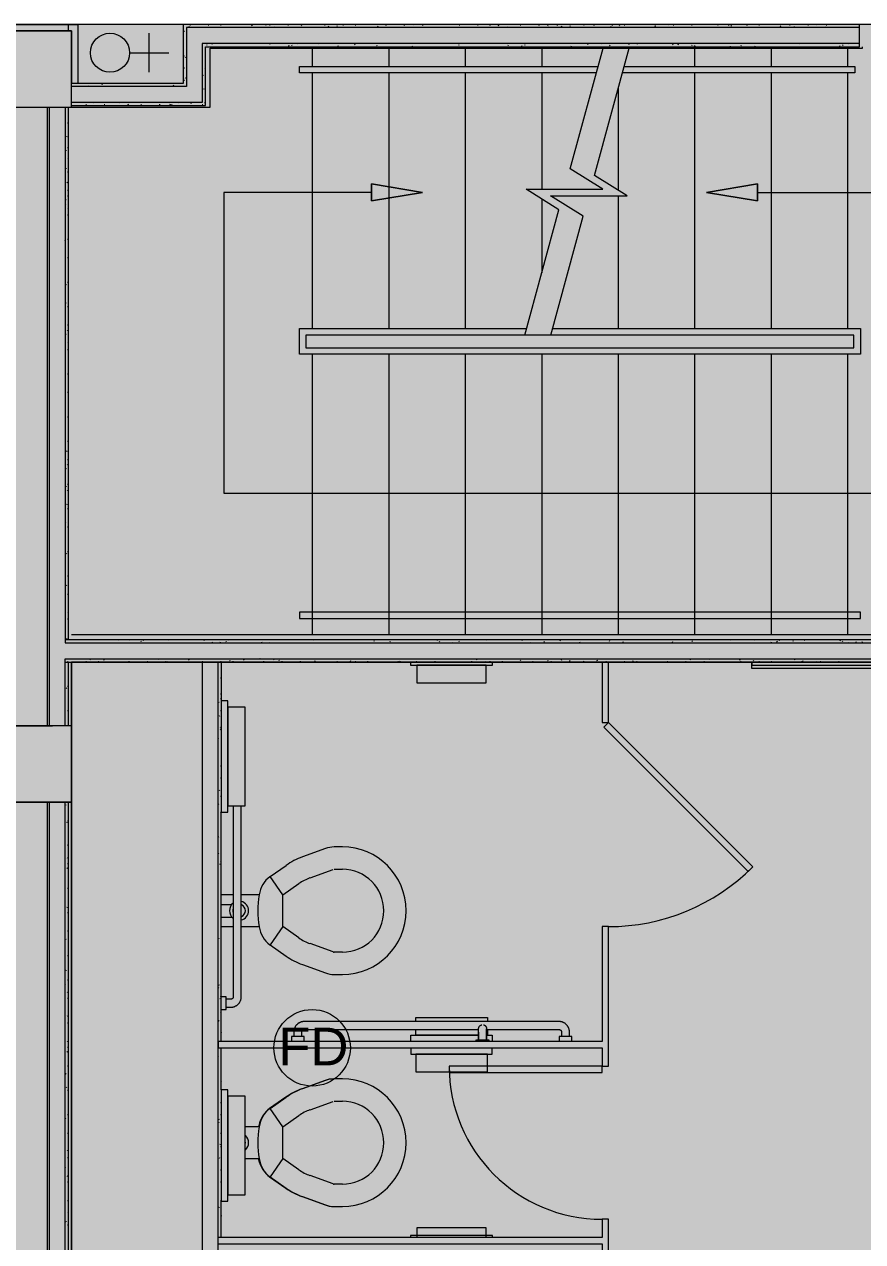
# Model space of a CAD drawing. Header units: inches. Extents: x 4757 to 6810, y 9919 to 10986.
# Drawn here: x 5824.4 to 5955.9, y 10178.4 to 10369.3 of the extents above; entities that cross this region are included whole.
import ezdxf

# ---------------------------------------------------------------- set-up
doc = ezdxf.new("R2010")
doc.units = ezdxf.units.IN
doc.header["$MEASUREMENT"] = 0
for name, color, linetype, lineweight in [('A-ANNO-NOTE', 7, 'Continuous', 9), ('A-DETL-GENF', 92, 'Continuous', 9), ('A-DETL-THIN', 151, 'Continuous', 9), ('A-DOOR', 31, 'Continuous', 13), ('A-EQPM', 7, 'Continuous', 9), ('A-WALL-PATT', 111, 'Continuous', 13), ('I-WALL', 2, 'Continuous', 9), ('P-SANR-FIXT', 6, 'Continuous', 9), ('Propidex Polylines', 7, 'Continuous', 9), ('Rosslyn Plaza North_1777 North Kent St _W632_-09_dwg', 8, 'Continuous', 9), ('S-COLS', 7, 'Continuous', 9)]:
    doc.layers.add(name, color=color, linetype=linetype, lineweight=lineweight)
doc.styles.add('Arial_1', font='arial.ttf', dxfattribs={"height": 5.901197})

# ---------------------------------------------------------------- blocks, each defined once
blk = doc.blocks.new('Rosslyn Plaza North_1777 North Kent St _W632_-09_dwg-V13-Level XX  CONSTRUCTION')
at = {"layer": 'A-ANNO-NOTE', "insert": (5864.25, 10211.95), "char_height": 5.901, "width": 13.077, "attachment_point": 1, "line_spacing_factor": 0.941778, "style": 'Arial_1'}
blk.add_mtext('FD', dxfattribs=at)
blk = doc.blocks.new('Rosslyn Plaza North_1777 North Kent St _W632_-09_dwg-6954577-Level XX  CONSTRUCTION')
at = {"lineweight": 9}
for p, q in [((5843.97, 10361.77), (5843.97, 10367.91)), ((5840.89, 10364.84), (5847.04, 10364.84)), ((5869.56, 10365.57), (5869.56, 10362.7)), ((5881.56, 10365.57), (5881.56, 10362.7)), ((5893.56, 10365.57), (5893.56, 10362.7)), ((5905.56, 10365.57), (5905.56, 10362.7)), ((5929.56, 10365.57), (5929.56, 10362.7)), ((5941.56, 10365.57), (5941.56, 10362.7)), ((5953.56, 10365.57), (5953.56, 10362.7)), ((5869.56, 10361.7), (5869.56, 10321.57)), ((5881.56, 10361.7), (5881.56, 10321.57)), ((5893.56, 10361.7), (5893.56, 10321.57)), ((5905.56, 10361.7), (5905.56, 10343.42)), ((5929.56, 10361.7), (5929.56, 10321.57)), ((5941.56, 10361.7), (5941.56, 10321.57)), ((5917.56, 10359.31), (5917.56, 10343.28)), ((5939.4, 10342.94), (5962.58, 10342.94)), ((5905.56, 10341.91), (5905.56, 10330.3)), ((5917.56, 10342.41), (5917.56, 10321.57)), ((5907.27, 10321.57), (5953.56, 10321.57)), ((5881.56, 10317.57), (5881.56, 10273.57)), ((5893.56, 10317.57), (5893.56, 10273.57)), ((5905.56, 10317.57), (5905.56, 10273.57)), ((5917.56, 10317.57), (5917.56, 10273.57)), ((5929.56, 10317.57), (5929.56, 10273.57)), ((5941.56, 10317.57), (5941.56, 10273.57)), ((5953.56, 10317.57), (5953.56, 10273.57)), ((5992.53, 10273.54), (5831.79, 10273.54)), ((5831.79, 10050.53), (5831.79, 10258.54))]:
    blk.add_line(p, q, dxfattribs=at)
at = {"lineweight": 9, "flags": 128}
for points in [[(5832.79, 10369.29), (5784.67, 10369.29), (5784.67, 10365.29), (5776.17, 10365.29), (5776.17, 10369.29), (5726.04, 10369.29), (5726.04, 10326.29), (5733.79, 10326.29), (5733.79, 10356.29), (5801.79, 10356.29), (5801.79, 10368.29), (5831.79, 10368.29), (5831.79, 10360.04), (5831.79, 10368.29), (5801.79, 10368.29), (5801.79, 10356.29), (5828.79, 10356.29)], [(5761.04, 10365.29), (5772.17, 10365.29), (5772.17, 10361.29), (5788.67, 10361.29), (5788.67, 10365.29), (5801.79, 10365.29), (5801.79, 10369.29), (5832.79, 10369.29), (5832.79, 10360.04)], [(5831.79, 10356.29), (5853.54, 10356.29), (5853.54, 10365.54), (5955.92, 10365.54), (5955.92, 10365.79)], [(5902.91, 10320.57), (5908.27, 10340.22), (5903.14, 10343.42), (5915.14, 10343.42), (5910.01, 10346.62), (5915.18, 10365.57)], [(5907, 10320.57), (5912.08, 10339.21), (5906.95, 10342.41), (5918.95, 10342.41), (5913.83, 10345.61), (5919.27, 10365.57)], [(5914.13, 10361.7), (5867.56, 10361.7), (5867.56, 10362.7), (5914.4, 10362.7)], [(5918.49, 10362.7), (5954.72, 10362.7), (5954.72, 10361.7), (5918.22, 10361.7)], [(5953.56, 10361.7), (5953.56, 10321.57), (5955.56, 10321.57), (5955.56, 10317.57), (5869.56, 10317.57), (5869.56, 10273.57)], [(5828.04, 10046.28), (5828.04, 10147.29), (5733.79, 10147.29), (5733.79, 10151.29), (5828.04, 10151.29), (5828.04, 10247.29), (5831.79, 10247.29), (5801.79, 10247.29), (5801.79, 10259.29), (5828.79, 10259.29), (5828.04, 10259.29), (5828.04, 10356.29), (5831.79, 10356.29), (5831.79, 10356.54)], [(5878.86, 10342.94), (5855.68, 10342.94), (5855.68, 10295.77), (5962.58, 10295.77)], [(5869.56, 10317.57), (5867.56, 10317.57), (5867.56, 10321.57), (5869.56, 10321.57), (5903.18, 10321.57)]]:
    blk.add_lwpolyline(points, dxfattribs=at)
for points in [[(5878.86, 10341.6), (5886.86, 10342.94), (5878.86, 10344.27), (5878.86, 10341.6), (5878.86, 10344.27), (5886.86, 10342.94)], [(5939.4, 10341.6), (5939.4, 10344.27), (5931.4, 10342.94), (5939.4, 10341.6), (5931.4, 10342.94), (5939.4, 10344.27)], [(5869.56, 10318.57), (5953.56, 10318.57), (5954.56, 10318.57), (5954.56, 10320.57), (5869.56, 10320.57), (5868.56, 10320.57), (5868.56, 10318.57)], [(5955.56, 10277.12), (5867.56, 10277.12), (5867.56, 10276.12), (5955.56, 10276.12)]]:
    blk.add_lwpolyline(points, close=True, dxfattribs=at)
at = {"lineweight": 9}
blk.add_circle((5837.82, 10364.84), 3.07, dxfattribs=at)
at = {"layer": 'A-ANNO-NOTE'}
blk.add_circle((5869.54, 10208.79), 6, dxfattribs=at)
at = {"layer": 'A-DOOR', "color": 7, "lineweight": 9, "flags": 128}
for points in [[(5938.67, 10237.16), (5937.96, 10236.45), (5915.33, 10259.08), (5916.04, 10259.79)], [(5891.04, 10205.91), (5891.04, 10204.91), (5915.04, 10204.91), (5915.04, 10205.91)]]:
    blk.add_lwpolyline(points, close=True, dxfattribs=at)
at = {"layer": 'A-DOOR', "color": 7, "lineweight": 9}
for centre, radius, start, end in [((5916.04, 10259.79), 32, 269.9989, 314.9989), ((5915.04, 10205.91), 24, 180, 270)]:
    blk.add_arc(centre, radius, start, end, dxfattribs=at)
at = {"layer": 'A-EQPM', "flags": 128}
for points in [[(5884.98, 10269.29), (5884.98, 10268.79), (5897.85, 10268.79), (5897.85, 10269.29)], [(5857.16, 10246.72), (5857.16, 10216.79), (5857.16, 10216.77), (5857.16, 10216.76), (5857.16, 10216.74), (5857.16, 10216.73), (5857.16, 10216.71), (5857.15, 10216.7), (5857.15, 10216.68), (5857.14, 10216.67), (5857.14, 10216.66), (5857.13, 10216.64), (5857.13, 10216.63), (5857.12, 10216.61), (5857.11, 10216.6), (5857.11, 10216.59), (5857.1, 10216.58), (5857.09, 10216.56), (5857.08, 10216.55), (5857.07, 10216.54), (5857.06, 10216.53), (5857.05, 10216.52), (5857.04, 10216.51), (5857.03, 10216.5), (5857.02, 10216.49), (5857, 10216.48), (5856.99, 10216.47), (5856.98, 10216.46), (5856.97, 10216.46), (5856.95, 10216.45), (5856.94, 10216.44), (5856.92, 10216.44), (5856.91, 10216.43), (5856.9, 10216.43), (5856.88, 10216.42), (5856.87, 10216.42), (5856.85, 10216.42), (5856.84, 10216.42), (5856.82, 10216.41), (5856.81, 10216.41), (5856.79, 10216.41), (5856.79, 10216.41), (5856.04, 10216.41)], [(5856.04, 10215.16), (5856.79, 10215.16), (5856.85, 10215.16), (5856.92, 10215.17), (5856.98, 10215.17), (5857.05, 10215.18), (5857.11, 10215.19), (5857.17, 10215.21), (5857.24, 10215.23), (5857.3, 10215.24), (5857.36, 10215.27), (5857.42, 10215.29), (5857.48, 10215.32), (5857.54, 10215.35), (5857.6, 10215.38), (5857.65, 10215.41), (5857.71, 10215.45), (5857.76, 10215.48), (5857.81, 10215.52), (5857.86, 10215.57), (5857.91, 10215.61), (5857.95, 10215.65), (5858, 10215.7), (5858.04, 10215.75), (5858.08, 10215.8), (5858.12, 10215.85), (5858.16, 10215.91), (5858.19, 10215.96), (5858.22, 10216.02), (5858.25, 10216.08), (5858.28, 10216.14), (5858.3, 10216.2), (5858.33, 10216.26), (5858.35, 10216.32), (5858.36, 10216.38), (5858.38, 10216.45), (5858.39, 10216.51), (5858.4, 10216.58), (5858.41, 10216.64), (5858.41, 10216.7), (5858.41, 10216.77), (5858.41, 10216.79), (5858.41, 10246.72)], [(5855.29, 10214.79), (5856.04, 10214.79), (5856.04, 10216.79), (5855.29, 10216.79)], [(5885.79, 10212.91), (5885.79, 10213.54), (5897.04, 10213.54), (5897.04, 10212.91)], [(5909.91, 10210.54), (5909.91, 10211.29), (5909.91, 10211.35), (5909.91, 10211.42), (5909.9, 10211.48), (5909.89, 10211.55), (5909.88, 10211.61), (5909.87, 10211.67), (5909.85, 10211.74), (5909.83, 10211.8), (5909.81, 10211.86), (5909.79, 10211.92), (5909.76, 10211.98), (5909.73, 10212.04), (5909.7, 10212.09), (5909.67, 10212.15), (5909.63, 10212.2), (5909.59, 10212.26), (5909.55, 10212.31), (5909.51, 10212.36), (5909.47, 10212.41), (5909.42, 10212.45), (5909.37, 10212.5), (5909.32, 10212.54), (5909.27, 10212.58), (5909.22, 10212.62), (5909.17, 10212.65), (5909.11, 10212.69), (5909.05, 10212.72), (5909, 10212.75), (5908.94, 10212.78), (5908.88, 10212.8), (5908.82, 10212.82), (5908.75, 10212.84), (5908.69, 10212.86), (5908.63, 10212.88), (5908.56, 10212.89), (5908.5, 10212.9), (5908.44, 10212.91), (5908.37, 10212.91), (5908.31, 10212.91), (5908.29, 10212.91), (5868.29, 10212.91), (5868.22, 10212.91), (5868.16, 10212.91), (5868.09, 10212.9), (5868.03, 10212.89), (5867.97, 10212.88), (5867.9, 10212.87), (5867.84, 10212.85), (5867.78, 10212.83), (5867.72, 10212.81), (5867.66, 10212.78), (5867.6, 10212.76), (5867.54, 10212.73), (5867.48, 10212.7), (5867.43, 10212.66), (5867.37, 10212.63), (5867.32, 10212.59), (5867.27, 10212.55), (5867.22, 10212.51), (5867.17, 10212.46), (5867.12, 10212.42), (5867.08, 10212.37), (5867.04, 10212.32), (5867, 10212.27), (5866.96, 10212.22), (5866.92, 10212.17), (5866.89, 10212.11), (5866.86, 10212.05), (5866.83, 10212), (5866.8, 10211.94), (5866.77, 10211.88), (5866.75, 10211.81), (5866.73, 10211.75), (5866.71, 10211.69), (5866.7, 10211.63), (5866.69, 10211.56), (5866.68, 10211.5), (5866.67, 10211.43), (5866.67, 10211.37), (5866.66, 10211.3), (5866.66, 10211.29), (5866.66, 10210.54)], [(5867.91, 10210.54), (5867.91, 10211.29), (5867.91, 10211.3), (5867.92, 10211.32), (5867.92, 10211.33), (5867.92, 10211.35), (5867.92, 10211.36), (5867.92, 10211.38), (5867.93, 10211.39), (5867.93, 10211.41), (5867.94, 10211.42), (5867.94, 10211.43), (5867.95, 10211.45), (5867.96, 10211.46), (5867.96, 10211.47), (5867.97, 10211.49), (5867.98, 10211.5), (5867.99, 10211.51), (5868, 10211.52), (5868.01, 10211.53), (5868.02, 10211.54), (5868.03, 10211.56), (5868.04, 10211.57), (5868.05, 10211.58), (5868.06, 10211.58), (5868.07, 10211.59), (5868.09, 10211.6), (5868.1, 10211.61), (5868.11, 10211.62), (5868.13, 10211.62), (5868.14, 10211.63), (5868.15, 10211.64), (5868.17, 10211.64), (5868.18, 10211.65), (5868.2, 10211.65), (5868.21, 10211.65), (5868.23, 10211.66), (5868.24, 10211.66), (5868.25, 10211.66), (5868.27, 10211.66), (5868.28, 10211.66), (5868.29, 10211.66), (5895.7, 10211.66)], [(5885.04, 10209.79), (5885.04, 10210.79), (5895.68, 10210.79), (5885.79, 10210.79), (5885.79, 10211.66)], [(5895.66, 10211.25), (5895.66, 10211.21), (5895.66, 10211.18), (5895.66, 10211.14), (5895.66, 10211.1), (5895.66, 10211.06), (5895.66, 10211.02), (5895.66, 10210.99), (5895.66, 10210.95), (5895.66, 10210.91), (5895.66, 10210.87), (5895.66, 10210.83), (5895.66, 10210.79), (5895.66, 10210.04), (5895.66, 10210.79), (5895.66, 10210.8), (5895.66, 10210.84), (5895.66, 10210.88), (5895.66, 10210.92), (5895.66, 10210.96), (5895.66, 10211), (5895.66, 10211.04), (5895.66, 10211.07), (5895.66, 10211.11), (5895.66, 10211.15), (5895.66, 10211.19), (5895.66, 10211.22), (5895.66, 10211.26), (5895.66, 10211.29), (5895.66, 10211.33), (5895.66, 10211.36), (5895.66, 10211.39), (5895.66, 10211.42), (5895.66, 10211.45), (5895.66, 10211.48), (5895.66, 10211.51), (5895.66, 10211.54), (5895.66, 10211.56), (5895.66, 10211.59), (5895.66, 10211.61), (5895.66, 10211.63), (5895.66, 10211.65), (5895.66, 10211.67), (5895.66, 10211.69), (5895.66, 10211.71), (5895.66, 10211.72), (5895.66, 10211.74), (5895.66, 10211.75), (5895.66, 10211.76), (5895.66, 10211.77), (5895.66, 10211.77), (5895.66, 10211.78), (5895.66, 10211.78), (5895.66, 10211.79), (5895.66, 10211.79), (5895.66, 10211.81), (5895.67, 10211.84), (5895.67, 10211.86), (5895.67, 10211.89), (5895.68, 10211.91), (5895.68, 10211.94), (5895.69, 10211.96), (5895.7, 10211.98), (5895.7, 10212.01), (5895.71, 10212.03), (5895.72, 10212.05), (5895.73, 10212.08), (5895.75, 10212.1), (5895.76, 10212.12), (5895.77, 10212.14), (5895.79, 10212.16), (5895.8, 10212.18), (5895.82, 10212.2), (5895.84, 10212.22), (5895.85, 10212.24), (5895.87, 10212.25), (5895.89, 10212.27), (5895.91, 10212.28), (5895.93, 10212.3), (5895.95, 10212.31), (5895.97, 10212.33), (5895.99, 10212.34), (5896.02, 10212.35), (5896.04, 10212.36), (5896.06, 10212.37), (5896.09, 10212.38), (5896.11, 10212.39), (5896.13, 10212.39), (5896.16, 10212.4), (5896.18, 10212.4)], [(5895.66, 10211.53), (5895.66, 10211.56), (5895.66, 10211.58), (5895.66, 10211.61), (5895.66, 10211.63), (5895.66, 10211.65), (5895.66, 10211.67), (5895.66, 10211.69), (5895.66, 10211.7), (5895.66, 10211.72), (5895.66, 10211.73), (5895.66, 10211.75), (5895.66, 10211.76), (5895.66, 10211.76), (5895.66, 10211.77), (5895.66, 10211.78), (5895.66, 10211.78), (5895.66, 10211.79), (5895.66, 10211.79)], [(5896.41, 10212.4), (5896.44, 10212.39), (5896.46, 10212.39), (5896.49, 10212.38), (5896.51, 10212.37), (5896.53, 10212.36), (5896.56, 10212.35), (5896.58, 10212.34), (5896.6, 10212.33), (5896.62, 10212.32), (5896.64, 10212.3), (5896.66, 10212.29), (5896.68, 10212.27), (5896.7, 10212.26), (5896.72, 10212.24), (5896.74, 10212.22), (5896.75, 10212.2), (5896.77, 10212.19), (5896.79, 10212.17), (5896.8, 10212.15), (5896.81, 10212.12), (5896.83, 10212.1), (5896.84, 10212.08), (5896.85, 10212.06), (5896.86, 10212.04), (5896.87, 10212.01), (5896.88, 10211.99), (5896.89, 10211.97), (5896.89, 10211.94), (5896.9, 10211.92), (5896.9, 10211.89), (5896.91, 10211.87), (5896.91, 10211.84), (5896.91, 10211.82), (5896.91, 10211.79), (5896.91, 10211.79), (5896.91, 10211.79), (5896.91, 10211.78), (5896.91, 10211.78), (5896.91, 10211.77), (5896.91, 10211.77), (5896.91, 10211.76), (5896.91, 10211.75), (5896.91, 10211.74), (5896.91, 10211.72), (5896.91, 10211.71), (5896.91, 10211.69), (5896.91, 10211.67), (5896.91, 10211.65), (5896.91, 10211.63), (5896.91, 10211.61), (5896.91, 10211.59), (5896.91, 10211.56), (5896.91, 10211.54)], [(5896.88, 10211.66), (5908.29, 10211.66), (5908.3, 10211.66), (5908.32, 10211.66), (5908.33, 10211.66), (5908.35, 10211.66), (5908.36, 10211.65), (5908.38, 10211.65), (5908.39, 10211.65), (5908.41, 10211.64), (5908.42, 10211.64), (5908.43, 10211.63), (5908.45, 10211.63), (5908.46, 10211.62), (5908.48, 10211.61), (5908.49, 10211.6), (5908.5, 10211.6), (5908.51, 10211.59), (5908.52, 10211.58), (5908.54, 10211.57), (5908.55, 10211.56), (5908.56, 10211.55), (5908.57, 10211.54), (5908.58, 10211.53), (5908.59, 10211.51), (5908.6, 10211.5), (5908.6, 10211.49), (5908.61, 10211.48), (5908.62, 10211.46), (5908.63, 10211.45), (5908.63, 10211.44), (5908.64, 10211.42), (5908.64, 10211.41), (5908.65, 10211.39), (5908.65, 10211.38), (5908.66, 10211.37), (5908.66, 10211.35), (5908.66, 10211.34), (5908.66, 10211.32), (5908.66, 10211.31), (5908.66, 10211.29), (5908.66, 10211.29), (5908.66, 10210.54)], [(5897.04, 10211.67), (5897.04, 10210.79), (5896.9, 10210.79), (5897.79, 10210.79), (5897.79, 10209.79)], [(5896.91, 10211.26), (5896.91, 10211.22), (5896.91, 10211.19), (5896.91, 10211.15), (5896.91, 10211.11), (5896.91, 10211.07), (5896.91, 10211.04), (5896.91, 10211), (5896.91, 10210.96), (5896.91, 10210.92), (5896.91, 10210.88), (5896.91, 10210.84), (5896.91, 10210.8), (5896.91, 10210.79), (5896.91, 10210.04), (5896.91, 10210.79), (5896.91, 10210.83), (5896.91, 10210.87), (5896.91, 10210.91), (5896.91, 10210.95), (5896.91, 10210.99), (5896.91, 10211.02), (5896.91, 10211.06), (5896.91, 10211.1), (5896.91, 10211.14), (5896.91, 10211.18), (5896.91, 10211.21), (5896.91, 10211.25), (5896.91, 10211.28), (5896.91, 10211.32), (5896.91, 10211.35), (5896.91, 10211.38), (5896.91, 10211.42), (5896.91, 10211.45), (5896.91, 10211.48), (5896.91, 10211.5), (5896.91, 10211.53), (5896.91, 10211.56), (5896.91, 10211.58), (5896.91, 10211.61), (5896.91, 10211.63), (5896.91, 10211.65), (5896.91, 10211.67), (5896.91, 10211.69), (5896.91, 10211.7), (5896.91, 10211.72), (5896.91, 10211.73), (5896.91, 10211.75), (5896.91, 10211.76), (5896.91, 10211.76), (5896.91, 10211.77), (5896.91, 10211.78), (5896.91, 10211.78), (5896.91, 10211.79), (5896.91, 10211.79)], [(5868.29, 10209.79), (5868.29, 10210.54), (5866.29, 10210.54), (5866.29, 10209.79)], [(5895.31, 10210.04), (5896.29, 10210.04), (5897.26, 10210.04)], [(5897.26, 10209.79), (5896.29, 10209.79), (5895.31, 10209.79)], [(5910.29, 10209.79), (5910.29, 10210.54), (5908.29, 10210.54), (5908.29, 10209.79)], [(5885.04, 10208.79), (5885.04, 10207.79), (5897.79, 10207.79), (5897.79, 10208.79)], [(5897.85, 10179.04), (5897.85, 10179.38), (5884.98, 10179.38), (5884.98, 10179.04)], [(5896.85, 10179.04), (5896.85, 10180.54), (5885.98, 10180.54), (5885.98, 10179.04)]]:
    blk.add_lwpolyline(points, dxfattribs=at)
for points in [[(5885.98, 10266.04), (5896.85, 10266.04), (5896.85, 10268.79), (5885.98, 10268.79)], [(5974.54, 10269.29), (5974.54, 10268.29), (5938.54, 10268.29), (5938.54, 10269.29), (5938.54, 10268.79), (5974.54, 10268.79), (5974.54, 10269.29), (5938.54, 10269.29)], [(5856.29, 10263.22), (5855.29, 10263.22), (5855.29, 10245.72), (5856.29, 10245.72)], [(5859.04, 10246.72), (5859.04, 10262.22), (5856.29, 10262.22), (5856.29, 10246.72)], [(5895.29, 10209.79), (5895.29, 10210.04)], [(5897.29, 10210.04), (5897.29, 10209.79)], [(5885.79, 10205.04), (5897.04, 10205.04), (5897.04, 10207.79), (5885.79, 10207.79)], [(5856.29, 10202.22), (5855.29, 10202.22), (5855.29, 10184.72), (5856.29, 10184.72)], [(5859.04, 10185.72), (5859.04, 10201.22), (5856.29, 10201.22), (5856.29, 10185.72)]]:
    blk.add_lwpolyline(points, close=True, dxfattribs=at)
at = {"layer": 'A-WALL-PATT', "color": 7, "lineweight": 9}
for p, q in [((5849.39, 10368.23), (5849.51, 10368.23)), ((5850.31, 10368.83), (5850.24, 10368.94)), ((5850.35, 10369.19), (5850.47, 10369.19)), ((5853.16, 10368.87), (5853.12, 10368.79)), ((5853.23, 10369.19), (5853.35, 10369.19)), ((5855.15, 10369.19), (5855.27, 10369.19)), ((5859.95, 10369.19), (5860.07, 10369.19)), ((5860.06, 10369.29), (5860.01, 10369.2)), ((5860.19, 10368.99), (5860.13, 10369.1)), ((5862.33, 10369.12), (5862.27, 10369.23)), ((5862.83, 10369.19), (5862.95, 10369.19)), ((5863.63, 10368.79), (5863.58, 10368.88)), ((5865.71, 10369.19), (5865.83, 10369.19)), ((5867.93, 10369.02), (5867.87, 10369.13)), ((5871.47, 10369.19), (5871.59, 10369.19)), ((5872.1, 10369.02), (5872.03, 10368.91)), ((5873.36, 10369.29), (5873.34, 10369.26)), ((5873.53, 10368.93), (5873.46, 10369.04)), ((5874.35, 10369.19), (5874.47, 10369.19)), ((5876.27, 10369.19), (5876.4, 10369.19)), ((5876.93, 10368.79), (5876.92, 10368.82)), ((5879.84, 10368.99), (5879.77, 10368.88)), ((5881.07, 10369.19), (5881.19, 10369.19)), ((5881.98, 10368.86), (5881.94, 10368.79)), ((5883.95, 10369.19), (5884.07, 10369.19)), ((5885.55, 10369.22), (5885.51, 10369.29)), ((5886.83, 10369.19), (5886.95, 10369.19)), ((5889.72, 10368.82), (5889.7, 10368.79)), ((5892.59, 10369.19), (5892.71, 10369.19)), ((5895.47, 10369.19), (5895.59, 10369.19)), ((5897.39, 10369.19), (5897.51, 10369.19)), ((5898.77, 10369.14), (5898.71, 10369.03)), ((5898.89, 10369.16), (5898.83, 10369.27)), ((5900.2, 10368.81), (5900.14, 10368.92)), ((5902.19, 10369.19), (5902.31, 10369.19)), ((5905.07, 10369.19), (5905.19, 10369.19)), ((5906.51, 10369.11), (5906.45, 10369)), ((5907.95, 10369.19), (5908.07, 10369.19)), ((5908.65, 10368.98), (5908.59, 10368.87)), ((5910.08, 10368.97), (5910.02, 10369.08)), ((5912.23, 10369.1), (5912.16, 10369.21)), ((5913.51, 10368.79), (5913.47, 10368.86)), ((5913.71, 10369.19), (5913.83, 10369.19)), ((5916.39, 10368.94), (5916.33, 10368.83)), ((5916.59, 10369.19), (5916.71, 10369.19)), ((5917.82, 10369.01), (5917.76, 10369.12)), ((5918.51, 10369.19), (5918.63, 10369.19)), ((5918.53, 10368.81), (5918.52, 10368.79)), ((5923.31, 10369.19), (5923.44, 10369.19)), ((5923.42, 10368.91), (5923.36, 10369.02)), ((5925.44, 10369.26), (5925.38, 10369.15)), ((5926.19, 10369.19), (5926.31, 10369.19)), ((5926.82, 10368.79), (5926.81, 10368.8)), ((5929.07, 10369.19), (5929.19, 10369.19)), ((5931.87, 10368.87), (5931.82, 10368.79)), ((5933.18, 10369.22), (5933.12, 10369.11)), ((5934.83, 10369.19), (5934.95, 10369.19)), ((5935.33, 10369.1), (5935.26, 10368.99)), ((5935.44, 10369.21), (5935.4, 10369.29)), ((5937.71, 10369.19), (5937.83, 10369.19)), ((5939.63, 10369.19), (5939.75, 10369.19)), ((5943.07, 10369.06), (5943, 10368.95)), ((5944.43, 10369.19), (5944.55, 10369.19)), ((5945.21, 10368.93), (5945.14, 10368.82)), ((5947.31, 10369.19), (5947.44, 10369.19)), ((5948.78, 10369.15), (5948.72, 10369.25)), ((5950.09, 10368.79), (5950.03, 10368.9)), ((5950.19, 10369.19), (5950.31, 10369.19)), ((5952.07, 10369.29), (5952.05, 10369.27)), ((5853.06, 10365.98), (5853, 10366.09)), ((5853.87, 10366.24), (5853.8, 10366.13)), ((5862.94, 10366.14), (5862.88, 10366.25)), ((5865.08, 10366.27), (5865.07, 10366.29)), ((5865.89, 10365.95), (5865.83, 10365.84)), ((5866.4, 10365.92), (5866.33, 10366.03)), ((5867.19, 10366.29), (5867.14, 10366.19)), ((5870.68, 10366.18), (5870.62, 10366.29)), ((5873.63, 10365.92), (5873.57, 10365.81)), ((5876.28, 10366.08), (5876.21, 10366.19)), ((5877.56, 10365.79), (5877.53, 10365.84)), ((5879.73, 10365.86), (5879.67, 10365.97)), ((5880.5, 10366.29), (5880.48, 10366.25)), ((5885.32, 10365.79), (5885.27, 10365.88)), ((5892.56, 10366.07), (5892.5, 10365.96)), ((5900.3, 10366.04), (5900.24, 10365.93)), ((5902.45, 10365.91), (5902.38, 10365.8)), ((5902.95, 10365.96), (5902.89, 10366.07)), ((5910.19, 10365.87), (5910.14, 10365.79)), ((5912.83, 10366.13), (5912.77, 10366.24)), ((5914.98, 10366.26), (5914.96, 10366.29)), ((5916.29, 10365.9), (5916.22, 10366.01)), ((5919.24, 10366.19), (5919.17, 10366.08)), ((5920.57, 10366.16), (5920.51, 10366.27)), ((5926.17, 10366.07), (5926.11, 10366.18)), ((5926.98, 10366.16), (5926.91, 10366.05)), ((5927.44, 10365.79), (5927.42, 10365.83)), ((5929.12, 10366.03), (5929.06, 10365.92)), ((5929.62, 10365.84), (5929.56, 10365.96)), ((5935.2, 10365.79), (5935.16, 10365.86)), ((5936.86, 10365.99), (5936.8, 10365.88)), ((5939, 10365.86), (5938.96, 10365.79)), ((5945.9, 10366.29), (5945.85, 10366.2)), ((5952.34, 10365.92), (5952.28, 10365.81)), ((5952.84, 10365.95), (5952.78, 10366.06)), ((5953.65, 10366.28), (5953.59, 10366.17)), ((5849.45, 10364.36), (5849.39, 10364.25)), ((5849.73, 10364.06), (5849.67, 10364.17)), ((5852.3, 10364.39), (5852.4, 10364.39)), ((5925.67, 10365.8), (5925.66, 10365.79)), ((5849.39, 10362.47), (5849.51, 10362.47)), ((5852.78, 10362.44), (5852.71, 10362.33)), ((5852.8, 10362.6), (5852.77, 10362.64)), ((5849.39, 10360.55), (5849.51, 10360.55)), ((5849.67, 10360.9), (5849.61, 10360.79)), ((5852.3, 10360.55), (5852.4, 10360.55)), ((5852.48, 10361.21), (5852.42, 10361.32)), ((5833.07, 10359.59), (5833.19, 10359.59)), ((5834.55, 10359.66), (5834.48, 10359.55)), ((5835.95, 10359.59), (5836.07, 10359.59)), ((5836.65, 10359.83), (5836.59, 10359.94)), ((5837.87, 10359.59), (5837.99, 10359.59)), ((5837.93, 10359.54), (5837.9, 10359.59)), ((5841.42, 10360.04), (5841.39, 10360)), ((5842.67, 10359.59), (5842.79, 10359.59)), ((5845.55, 10359.59), (5845.67, 10359.59)), ((5846.54, 10360), (5846.51, 10360.04)), ((5847.85, 10359.65), (5847.78, 10359.76)), ((5848.43, 10359.59), (5848.55, 10359.59)), ((5852.61, 10359.07), (5852.55, 10359.18)), ((5834.03, 10356.71), (5834.15, 10356.71)), ((5835.25, 10357.04), (5835.19, 10356.93)), ((5836.91, 10356.71), (5837.03, 10356.71)), ((5839.41, 10356.99), (5839.38, 10357.04)), ((5840.72, 10356.64), (5840.65, 10356.75)), ((5842.67, 10356.71), (5842.79, 10356.71)), ((5845.55, 10356.71), (5845.67, 10356.71)), ((5847.27, 10356.75), (5847.21, 10356.64)), ((5847.47, 10356.71), (5847.59, 10356.71)), ((5848.55, 10357.04), (5848.52, 10356.99)), ((5850.6, 10356.8), (5850.54, 10356.91)), ((5852.27, 10356.71), (5852.4, 10356.71)), ((5852.74, 10356.93), (5852.68, 10357.04)), ((5830.83, 10355.15), (5830.8, 10355.09)), ((5831.15, 10353.83), (5831.27, 10353.83)), ((5831.06, 10351.7), (5830.99, 10351.59)), ((5830.93, 10349.56), (5830.87, 10349.45)), ((5831.15, 10349.99), (5831.27, 10349.99)), ((5831.28, 10348.25), (5831.22, 10348.13)), ((5831.3, 10347.99), (5831.29, 10348.01)), ((5831, 10346.59), (5830.93, 10346.7)), ((5831.15, 10346.15), (5831.27, 10346.15)), ((5831.13, 10344.45), (5831.06, 10344.56)), ((5831.15, 10343.27), (5831.27, 10343.27)), ((5830.9, 10341.82), (5830.83, 10341.71)), ((5830.9, 10341), (5830.84, 10341.11)), ((5831.25, 10342.31), (5831.19, 10342.42)), ((5831.15, 10339.43), (5831.27, 10339.43)), ((5831.25, 10340.5), (5831.18, 10340.4)), ((5830.81, 10335.4), (5830.8, 10335.42)), ((5831.15, 10335.59), (5831.27, 10335.59)), ((5831.15, 10332.71), (5831.27, 10332.71)), ((5830.95, 10328.48), (5830.89, 10328.37)), ((5831.15, 10328.87), (5831.27, 10328.87)), ((5830.97, 10325.52), (5830.91, 10325.63)), ((5831.15, 10325.03), (5831.27, 10325.03)), ((5831.15, 10322.15), (5831.27, 10322.15)), ((5830.92, 10320.74), (5830.86, 10320.63)), ((5831.23, 10321.23), (5831.17, 10321.34)), ((5831.15, 10318.31), (5831.27, 10318.31)), ((5831.27, 10319.43), (5831.21, 10319.32)), ((5831.15, 10314.47), (5831.27, 10314.47)), ((5831.15, 10311.59), (5831.27, 10311.59)), ((5831.15, 10307.75), (5831.27, 10307.75)), ((5831.3, 10306.03), (5831.27, 10305.98)), ((5831.15, 10303.91), (5831.27, 10303.91)), ((5831.08, 10302.3), (5831.01, 10302.41)), ((5831.15, 10301.03), (5831.27, 10301.03)), ((5830.95, 10299.66), (5830.88, 10299.55)), ((5831.2, 10300.15), (5831.14, 10300.26)), ((5831.15, 10297.19), (5831.27, 10297.19)), ((5831.3, 10298.07), (5831.27, 10298.12)), ((5830.98, 10296.7), (5830.92, 10296.81)), ((5831.17, 10296.21), (5831.1, 10296.1)), ((5831.04, 10294.07), (5830.98, 10293.96)), ((5831.15, 10293.35), (5831.27, 10293.35)), ((5830.89, 10291.1), (5830.82, 10291.21)), ((5831.15, 10290.47), (5831.27, 10290.47)), ((5831, 10286.33), (5830.94, 10286.22)), ((5831.15, 10286.63), (5831.27, 10286.63)), ((5831.3, 10284.91), (5831.29, 10284.91)), ((5831.15, 10282.79), (5831.27, 10282.79)), ((5831.05, 10281.22), (5830.99, 10281.33)), ((5831.15, 10279.91), (5831.27, 10279.91)), ((5830.84, 10276.45), (5830.8, 10276.37)), ((5831.3, 10276.95), (5831.24, 10277.04)), ((5831.15, 10276.07), (5831.27, 10276.07)), ((5831.06, 10272.99), (5831, 10272.88)), ((5833.16, 10272.79), (5833.14, 10272.75)), ((5839.3, 10272.68), (5839.25, 10272.79)), ((5840.92, 10272.79), (5840.88, 10272.72)), ((5842.76, 10272.46), (5842.7, 10272.57)), ((5843.09, 10272.7), (5843.03, 10272.59)), ((5847.04, 10272.72), (5847, 10272.79)), ((5852.64, 10272.62), (5852.58, 10272.73)), ((5853.94, 10272.29), (5853.89, 10272.38)), ((5855.12, 10272.41), (5855.05, 10272.3)), ((5856.1, 10272.4), (5856.03, 10272.51)), ((5856.43, 10272.76), (5856.36, 10272.65)), ((5861.69, 10272.31), (5861.63, 10272.42)), ((5862.85, 10272.37), (5862.81, 10272.29)), ((5867.25, 10272.29), (5867.23, 10272.32)), ((5869.75, 10272.79), (5869.7, 10272.71)), ((5879.31, 10272.5), (5879.25, 10272.61)), ((5881.79, 10272.53), (5881.73, 10272.42)), ((5883.05, 10272.79), (5883.04, 10272.77)), ((5889.2, 10272.67), (5889.13, 10272.78)), ((5889.53, 10272.49), (5889.46, 10272.38)), ((5891.67, 10272.36), (5891.63, 10272.29)), ((5892.65, 10272.45), (5892.59, 10272.55)), ((5896.94, 10272.7), (5896.89, 10272.79)), ((5899.41, 10272.33), (5899.39, 10272.29)), ((5902.53, 10272.61), (5902.47, 10272.72)), ((5903.83, 10272.29), (5903.78, 10272.37)), ((5905.99, 10272.38), (5905.92, 10272.5)), ((5908.46, 10272.65), (5908.4, 10272.54)), ((5911.58, 10272.29), (5911.52, 10272.4)), ((5916.2, 10272.61), (5916.14, 10272.5)), ((5917.13, 10272.29), (5917.12, 10272.31)), ((5918.34, 10272.48), (5918.28, 10272.37)), ((5926.08, 10272.45), (5926.02, 10272.34)), ((5928.23, 10272.32), (5928.21, 10272.29)), ((5929.21, 10272.49), (5929.14, 10272.6)), ((5935.13, 10272.77), (5935.07, 10272.66)), ((5939.09, 10272.65), (5939.03, 10272.76)), ((5941.23, 10272.78), (5941.23, 10272.79)), ((5941.56, 10272.38), (5941.51, 10272.29)), ((5942.54, 10272.43), (5942.48, 10272.54)), ((5942.87, 10272.73), (5942.81, 10272.62)), ((5945.02, 10272.6), (5944.95, 10272.49)), ((5946.83, 10272.69), (5946.77, 10272.79)), ((5952.43, 10272.59), (5952.36, 10272.7)), ((5952.76, 10272.57), (5952.69, 10272.46)), ((5953.71, 10272.29), (5953.67, 10272.35)), ((5954.9, 10272.44), (5954.84, 10272.33)), ((5955.88, 10272.37), (5955.82, 10272.48)), ((5831.15, 10269.35), (5831.27, 10269.35)), ((5832.17, 10269.67), (5832.11, 10269.79)), ((5834.03, 10269.35), (5834.15, 10269.35)), ((5834.74, 10269.76), (5834.68, 10269.65)), ((5835.95, 10269.35), (5836.07, 10269.35)), ((5836.88, 10269.63), (5836.82, 10269.52)), ((5840.75, 10269.35), (5840.88, 10269.35)), ((5843.63, 10269.35), (5843.75, 10269.35)), ((5845.51, 10269.62), (5845.45, 10269.73)), ((5846.51, 10269.35), (5846.63, 10269.35)), ((5846.81, 10269.29), (5846.76, 10269.37)), ((5848.91, 10269.34), (5848.88, 10269.29)), ((5850.22, 10269.69), (5850.16, 10269.58)), ((5852.27, 10269.35), (5852.4, 10269.35)), ((5855.15, 10269.35), (5855.27, 10269.35)), ((5855.29, 10268.87), (5855.27, 10268.84)), ((5855.39, 10269.78), (5855.39, 10269.79)), ((5856.7, 10269.43), (5856.64, 10269.54)), ((5856.65, 10269.3), (5856.64, 10269.29)), ((5857.07, 10269.35), (5857.19, 10269.35)), ((5858.85, 10269.56), (5858.78, 10269.67)), ((5860.11, 10269.29), (5860.09, 10269.31)), ((5861.36, 10269.79), (5861.35, 10269.77)), ((5861.87, 10269.35), (5861.99, 10269.35)), ((5863.56, 10269.75), (5863.49, 10269.64)), ((5864.44, 10269.46), (5864.38, 10269.57)), ((5864.75, 10269.35), (5864.88, 10269.35)), ((5867.63, 10269.35), (5867.75, 10269.35)), ((5870.04, 10269.37), (5869.98, 10269.48)), ((5873.39, 10269.35), (5873.51, 10269.35)), ((5875.58, 10269.46), (5875.52, 10269.35)), ((5876.27, 10269.35), (5876.4, 10269.35)), ((5876.88, 10269.79), (5876.83, 10269.7)), ((5878.19, 10269.35), (5878.31, 10269.35)), ((5882.07, 10269.66), (5882, 10269.77)), ((5882.99, 10269.35), (5883.11, 10269.35)), ((5883.32, 10269.42), (5883.26, 10269.31)), ((5885.47, 10269.29), (5885.46, 10269.29)), ((5885.87, 10269.35), (5885.99, 10269.35)), ((5888.75, 10269.35), (5888.88, 10269.35)), ((5890.18, 10269.79), (5890.17, 10269.76)), ((5894.51, 10269.35), (5894.63, 10269.35)), ((5895.4, 10269.6), (5895.34, 10269.71)), ((5896.69, 10269.29), (5896.65, 10269.36)), ((5897.39, 10269.35), (5897.51, 10269.35)), ((5899.31, 10269.35), (5899.44, 10269.35)), ((5902.26, 10269.58), (5902.19, 10269.47)), ((5904.11, 10269.35), (5904.23, 10269.35)), ((5905.29, 10269.76), (5905.27, 10269.79)), ((5906.6, 10269.41), (5906.53, 10269.52)), ((5906.99, 10269.35), (5907.11, 10269.35)), ((5908.74, 10269.54), (5908.68, 10269.65)), ((5909.87, 10269.35), (5909.99, 10269.35)), ((5910, 10269.54), (5909.93, 10269.43)), ((5909.99, 10269.29), (5909.99, 10269.3)), ((5912.14, 10269.42), (5912.08, 10269.3)), ((5914.34, 10269.45), (5914.27, 10269.56)), ((5915.63, 10269.35), (5915.75, 10269.35)), ((5918.51, 10269.35), (5918.63, 10269.35)), ((5919.88, 10269.38), (5919.82, 10269.29)), ((5919.93, 10269.35), (5919.87, 10269.46)), ((5920.43, 10269.35), (5920.55, 10269.35)), ((5925.23, 10269.35), (5925.35, 10269.35)), ((5928.11, 10269.35), (5928.23, 10269.35)), ((5928.93, 10269.7), (5928.87, 10269.59)), ((5930.99, 10269.35), (5931.11, 10269.35)), ((5931.96, 10269.64), (5931.89, 10269.75)), ((5935.36, 10269.31), (5935.34, 10269.29)), ((5936.67, 10269.66), (5936.61, 10269.55)), ((5936.75, 10269.35), (5936.88, 10269.35)), ((5938.81, 10269.53), (5938.75, 10269.42)), ((5939.63, 10269.35), (5939.75, 10269.35)), ((5941.55, 10269.35), (5941.67, 10269.35)), ((5945.29, 10269.58), (5945.23, 10269.69)), ((5946.35, 10269.35), (5946.47, 10269.35)), ((5946.55, 10269.5), (5946.49, 10269.39)), ((5946.57, 10269.29), (5946.54, 10269.34)), ((5948.69, 10269.37), (5948.65, 10269.29)), ((5949.23, 10269.35), (5949.35, 10269.35)), ((5952.11, 10269.35), (5952.23, 10269.35)), ((5955.18, 10269.75), (5955.15, 10269.79)), ((5955.59, 10269.79), (5955.54, 10269.71)), ((5855.21, 10266.81), (5855.15, 10266.7)), ((5831.03, 10265.25), (5830.97, 10265.14)), ((5831.15, 10265.51), (5831.27, 10265.51)), ((5854.95, 10262.87), (5854.88, 10262.98)), ((5855.15, 10263.59), (5855.27, 10263.59)), ((5855.29, 10264.2), (5855.23, 10264.29)), ((5831.15, 10261.67), (5831.27, 10261.67)), ((5855.08, 10260.73), (5855.01, 10260.84)), ((5855.15, 10261.67), (5855.27, 10261.67)), ((5855.17, 10259.07), (5855.11, 10258.96)), ((5854.85, 10257.27), (5854.79, 10257.38)), ((5855.2, 10258.58), (5855.14, 10258.69)), ((5855.15, 10258.79), (5855.27, 10258.79)), ((5854.79, 10252.64), (5854.79, 10252.64)), ((5855.15, 10253.03), (5855.27, 10253.03)), ((5855.15, 10251.11), (5855.27, 10251.11)), ((5855.01, 10249.19), (5854.95, 10249.08)), ((5855.15, 10248.23), (5855.27, 10248.23)), ((5830.97, 10246.81), (5830.9, 10246.92)), ((5854.88, 10247.05), (5854.82, 10246.94)), ((5855.23, 10245.73), (5855.17, 10245.62)), ((5831.06, 10244.17), (5830.99, 10244.06)), ((5831.15, 10244.39), (5831.27, 10244.39)), ((5854.92, 10241.79), (5854.86, 10241.9)), ((5855.15, 10242.47), (5855.27, 10242.47)), ((5831.15, 10240.55), (5831.27, 10240.55)), ((5831.28, 10240.72), (5831.21, 10240.61)), ((5855.15, 10240.55), (5855.27, 10240.55)), ((5831.15, 10238.58), (5831.09, 10238.47)), ((5854.85, 10239.31), (5854.79, 10239.2)), ((5855.2, 10237.99), (5855.14, 10237.88)), ((5831.13, 10236.92), (5831.07, 10237.04)), ((5831.15, 10237.67), (5831.27, 10237.67)), ((5855.18, 10237.51), (5855.12, 10237.62)), ((5855.15, 10237.67), (5855.27, 10237.67)), ((5831.15, 10233.83), (5831.27, 10233.83)), ((5831.12, 10230.84), (5831.05, 10230.73)), ((5855.15, 10231.91), (5855.27, 10231.91)), ((5831.15, 10229.99), (5831.27, 10229.99)), ((5855.15, 10229.99), (5855.27, 10229.99)), ((5831.15, 10227.11), (5831.27, 10227.11)), ((5855.15, 10227.11), (5855.27, 10227.11)), ((5830.94, 10225.73), (5830.88, 10225.84)), ((5854.91, 10225.97), (5854.84, 10225.86)), ((5831.15, 10223.27), (5831.27, 10223.27)), ((5830.95, 10220.96), (5830.89, 10220.85)), ((5855.15, 10221.35), (5855.27, 10221.35)), ((5831.15, 10219.43), (5831.27, 10219.43)), ((5855.15, 10219.43), (5855.27, 10219.43)), ((5830.82, 10218.81), (5830.8, 10218.77)), ((5831.17, 10217.5), (5831.11, 10217.39)), ((5854.87, 10218.23), (5854.81, 10218.12)), ((5855.03, 10218.58), (5854.96, 10218.68)), ((5855.23, 10216.92), (5855.16, 10216.81)), ((5831.15, 10216.55), (5831.27, 10216.55)), ((5855.15, 10216.43), (5855.09, 10216.54)), ((5855.15, 10216.55), (5855.27, 10216.55)), ((5831.23, 10213.71), (5831.17, 10213.82)), ((5855.28, 10214.29), (5855.22, 10214.4)), ((5831.15, 10212.71), (5831.27, 10212.71)), ((5854.93, 10212.98), (5854.87, 10213.09)), ((5855.29, 10211.27), (5855.26, 10211.21)), ((5831.14, 10209.76), (5831.08, 10209.65)), ((5855.15, 10210.79), (5855.27, 10210.79)), ((5831.14, 10208.11), (5831.07, 10208.22)), ((5831.15, 10208.87), (5831.27, 10208.87)), ((5854.84, 10207.38), (5854.79, 10207.46)), ((5831.15, 10205.99), (5831.27, 10205.99)), ((5855.15, 10205.99), (5855.27, 10205.99)), ((5830.92, 10204.65), (5830.85, 10204.76)), ((5855.29, 10203.58), (5855.22, 10203.47)), ((5831.04, 10202.51), (5830.98, 10202.62)), ((5831.15, 10202.15), (5831.27, 10202.15)), ((5855.15, 10200.23), (5855.27, 10200.23)), ((5831.15, 10198.31), (5831.27, 10198.31)), ((5855.15, 10198.31), (5855.27, 10198.31)), ((5830.85, 10197.74), (5830.8, 10197.65)), ((5854.9, 10197.15), (5854.84, 10197.04)), ((5855, 10197.5), (5854.94, 10197.61)), ((5831.15, 10195.43), (5831.27, 10195.43)), ((5855.15, 10195.43), (5855.27, 10195.43)), ((5831.21, 10192.63), (5831.14, 10192.74)), ((5855.12, 10193.7), (5855.06, 10193.59)), ((5855.26, 10193.21), (5855.19, 10193.32)), ((5831.15, 10191.59), (5831.27, 10191.59)), ((5854.99, 10191.56), (5854.93, 10191.45)), ((5830.81, 10190), (5830.8, 10189.97)), ((5831.17, 10188.69), (5831.1, 10188.58)), ((5855.15, 10189.67), (5855.27, 10189.67)), ((5855.29, 10190.15), (5855.28, 10190.13)), ((5831.15, 10187.75), (5831.27, 10187.75)), ((5855.15, 10187.75), (5855.27, 10187.75)), ((5831.15, 10184.87), (5831.27, 10184.87)), ((5854.81, 10186.3), (5854.79, 10186.34)), ((5855.15, 10184.87), (5855.27, 10184.87)), ((5831.26, 10183.09), (5831.2, 10182.98)), ((5854.96, 10183.82), (5854.9, 10183.71)), ((5831.02, 10181.44), (5830.96, 10181.55)), ((5831.15, 10181.03), (5831.27, 10181.03)), ((5855.29, 10182.47), (5855.25, 10182.4)), ((5855.15, 10179.11), (5855.27, 10179.11))]:
    blk.add_line(p, q, dxfattribs=at)
at = {"layer": 'I-WALL', "color": 7}
for p, q in [((5828.3, 10356.29), (5828.3, 10259.29)), ((5831.3, 10272.79), (5831.3, 10356.29)), ((5831.3, 10259.29), (5831.3, 10269.29)), ((5855.29, 10269.29), (5852.29, 10269.29)), ((5916.04, 10269.29), (5938.54, 10269.29)), ((5828.3, 10247.29), (5828.3, 10046.29)), ((5831.3, 10050.53), (5831.3, 10247.29)), ((5855.29, 10209.79), (5855.29, 10245.72)), ((5855.29, 10202.22), (5855.29, 10208.79)), ((5855.29, 10179.04), (5855.29, 10184.72))]:
    blk.add_line(p, q, dxfattribs=at)
at = {"layer": 'I-WALL', "color": 7, "flags": 128}
for points in [[(5831.3, 10368.29), (5831.3, 10369.29), (5726.42, 10369.29), (5726.42, 10328.29), (5734.42, 10328.29), (5734.42, 10356.29)], [(5831.79, 10356.54), (5852.8, 10356.54), (5852.8, 10365.79), (5955.43, 10365.79), (5955.43, 10369.29), (5849.3, 10369.29), (5849.3, 10360.04), (5831.79, 10360.04)], [(5955.43, 10368.79), (5849.8, 10368.79), (5849.8, 10359.54), (5831.79, 10359.54)], [(5955.43, 10366.29), (5852.3, 10366.29), (5852.3, 10357.04), (5831.79, 10357.04)], [(5830.8, 10356.29), (5830.8, 10272.29), (5992.53, 10272.29)], [(5992.53, 10272.79), (5831.3, 10272.79), (5830.8, 10272.79)], [(5830.8, 10259.29), (5830.8, 10269.79), (5992.53, 10269.79)], [(5830.8, 10269.29), (5831.3, 10269.29), (5852.29, 10269.29), (5852.29, 10113.91), (5915.57, 10113.91), (5915.57, 10111.22)], [(5918.07, 10111.22), (5918.07, 10116.41), (5854.79, 10116.41), (5854.79, 10269.29)], [(5915.04, 10269.29), (5915.04, 10259.79), (5916.04, 10259.79), (5916.04, 10269.29), (5915.04, 10269.29), (5855.29, 10269.29), (5855.29, 10263.22)], [(5878.05, 10034.78), (5878.55, 10034.78), (5878.55, 10050.53), (5831.3, 10050.53), (5830.8, 10050.53), (5830.8, 10247.29)], [(5895.31, 10209.79), (5855.29, 10209.79), (5854.79, 10209.79), (5854.79, 10208.79), (5855.29, 10208.79), (5915.04, 10208.79), (5915.04, 10205.91), (5916.04, 10205.91), (5916.04, 10227.79), (5915.04, 10227.79), (5915.04, 10209.79), (5897.26, 10209.79)], [(5854.79, 10178.04), (5855.29, 10178.04), (5915.04, 10178.04), (5915.04, 10175.16), (5916.04, 10175.16), (5916.04, 10181.91), (5915.04, 10181.91), (5915.04, 10179.04), (5855.29, 10179.04), (5854.79, 10179.04)]]:
    blk.add_lwpolyline(points, dxfattribs=at)
at = {"layer": 'P-SANR-FIXT', "color": 7}
for p, q in [((5871.63, 10240.05), (5868.01, 10238.73)), ((5874.29, 10240.29), (5872.99, 10240.29)), ((5869.21, 10235.44), (5872.82, 10236.76)), ((5872.99, 10236.79), (5874.29, 10236.79)), ((5864.94, 10232.76), (5867.47, 10234.54)), ((5857.16, 10232.79), (5855.29, 10232.79)), ((5861.25, 10232.79), (5858.41, 10232.79)), ((5855.29, 10231.29), (5856.95, 10231.29)), ((5855.29, 10229.29), (5856.95, 10229.29)), ((5855.29, 10227.79), (5857.16, 10227.79)), ((5858.41, 10227.79), (5861.25, 10227.79)), ((5872.82, 10223.82), (5869.21, 10225.13)), ((5874.29, 10223.79), (5872.99, 10223.79)), ((5868.01, 10221.84), (5871.63, 10220.53)), ((5872.99, 10220.29), (5874.29, 10220.29)), ((5871.56, 10203.67), (5867.95, 10202.36)), ((5871.63, 10203.67), (5868.01, 10202.36)), ((5865.4, 10201.03), (5862.87, 10199.25)), ((5869.21, 10199.07), (5872.82, 10200.38)), ((5872.99, 10200.41), (5874.29, 10200.41)), ((5864.94, 10196.39), (5867.47, 10198.16)), ((5861.25, 10196.41), (5859.04, 10196.41)), ((5861.3, 10197.01), (5861.14, 10196.41)), ((5859.04, 10191.41), (5861.25, 10191.41)), ((5862.87, 10188.57), (5865.4, 10186.79)), ((5872.82, 10187.44), (5869.21, 10188.76)), ((5874.29, 10187.41), (5872.99, 10187.41)), ((5867.95, 10185.47), (5871.56, 10184.15)), ((5868.01, 10185.47), (5871.63, 10184.15))]:
    blk.add_line(p, q, dxfattribs=at)
at = {"layer": 'P-SANR-FIXT', "color": 7, "flags": 128}
for points in [[(5867.47, 10226.04), (5864.94, 10227.81), (5864.94, 10232.76), (5862.93, 10235.63), (5865.46, 10237.4)], [(5864.94, 10227.81), (5862.93, 10224.95), (5865.46, 10223.17)], [(5874.29, 10203.91), (5872.99, 10203.91), (5872.93, 10203.91)], [(5864.94, 10191.44), (5864.94, 10196.39), (5862.93, 10199.25), (5865.46, 10201.03)], [(5867.47, 10189.66), (5864.94, 10191.44), (5862.93, 10188.57), (5865.46, 10186.79)], [(5872.93, 10183.91), (5872.99, 10183.91), (5874.29, 10183.91)]]:
    blk.add_lwpolyline(points, dxfattribs=at)
blk.add_lwpolyline([(5861.14, 10191.41), (5861.3, 10190.81)], close=True, dxfattribs=at)
at = {"layer": 'P-SANR-FIXT', "color": 7}
for centre, radius, start, end in [((5872.99, 10236.29), 4, 89.9987, 109.9987), ((5874.29, 10230.29), 10, 0, 90), ((5871.77, 10228.39), 11, 110.0062, 125.0062), ((5874.29, 10230.29), 6.5, 0, 90), ((5865.22, 10232.35), 4, 124.994, 173.744), ((5871.77, 10228.39), 7.5, 110.0044, 125.0044), ((5873.62, 10230.29), 12.62, 168.575, 191.425), ((5858.07, 10230.29), 1.5, 127.3417, 232.6583), ((5858.07, 10230.29), 0.996, 166.1833, 193.8167), ((5858.07, 10230.29), 1.5, 284.2083, 75.7917), ((5858.07, 10230.29), 0.996, 291.9667, 68.0333), ((5874.29, 10230.29), 10, 270, 0), ((5874.29, 10230.29), 6.5, 270, 0), ((5865.22, 10228.22), 4, 186.2473, 234.9973), ((5871.77, 10232.18), 7.5, 234.9957, 249.9957), ((5871.77, 10232.18), 11, 234.9938, 249.9938), ((5872.99, 10224.29), 0.5, 249.9547, 269.9547), ((5872.99, 10224.29), 4, 250.0014, 270.0014), ((5872.93, 10199.91), 4, 89.9987, 109.9987), ((5872.99, 10199.91), 4, 89.9987, 109.9987), ((5874.29, 10193.91), 10, 0, 90), ((5871.71, 10192.02), 11, 110.0062, 125.0062), ((5871.77, 10192.02), 11, 110.0062, 125.0062), ((5874.29, 10193.91), 6.5, 0, 90), ((5865.22, 10195.98), 4, 124.994, 173.744), ((5865.16, 10195.98), 4, 124.9996, 164.9996), ((5871.77, 10192.02), 7.5, 110.0044, 125.0044), ((5873.62, 10193.91), 12.62, 168.575, 191.425), ((5858.07, 10193.91), 1.5, 311.9167, 48.0833), ((5858.07, 10193.91), 0.994, 355.55, 4.45), ((5874.29, 10193.91), 10, 270, 0), ((5874.29, 10193.91), 6.5, 270, 0), ((5865.22, 10191.85), 4, 186.2473, 234.9973), ((5865.16, 10191.85), 4, 195.0004, 235.0004), ((5871.77, 10195.81), 7.5, 234.9957, 249.9957), ((5871.71, 10195.8), 11, 234.9938, 249.9938), ((5871.77, 10195.8), 11, 234.9938, 249.9938), ((5872.99, 10187.91), 0.5, 249.9547, 269.9547), ((5872.93, 10187.91), 4, 250.0014, 270.0014), ((5872.99, 10187.91), 4, 250.0014, 270.0014)]:
    blk.add_arc(centre, radius, start, end, dxfattribs=at)
at = {"layer": 'Propidex Polylines', "flags": 128}
blk.add_lwpolyline([(6010.53, 10269.29), (6010.53, 10369.28), (6010.53, 10269.29), (5831.79, 10269.29), (5831.79, 10116.91), (5918.57, 10116.91), (5918.57, 10033.28), (6128.43, 10033.28), (6128.43, 10097.03), (6247.91, 10097.03), (6247.91, 10369.25), (6010.53, 10369.25), (5726.04, 10369.25), (5726.04, 10033.28), (5832.79, 10033.28), (5832.79, 10047.53), (5863.4, 10047.53), (5863.4, 10029.28), (5878.55, 10029.28), (5878.55, 10033.28), (5918.57, 10033.28), (5918.57, 10116.91), (5831.79, 10116.91), (5831.79, 10269.29)], close=True, dxfattribs=at)
at = {"layer": 'S-COLS', "flags": 128}
for points in [[(5801.79, 10356.29), (5831.79, 10356.29), (5831.79, 10368.29), (5801.79, 10368.29)], [(5801.79, 10247.29), (5831.79, 10247.29), (5831.79, 10259.29), (5801.79, 10259.29)]]:
    blk.add_lwpolyline(points, close=True, dxfattribs=at)
at = {"layer": 'A-ANNO-NOTE', "insert": (5864.25, 10211.95), "char_height": 5.901, "width": 13.077, "attachment_point": 1, "line_spacing_factor": 0.941778, "style": 'Arial_1'}
blk.add_mtext('FD', dxfattribs=at)

msp = doc.modelspace()

# ---------------------------------------------------------------- hatches: boundary and pattern name
at = {"layer": 'A-DETL-GENF'}
h = msp.add_hatch(color=9, dxfattribs=at)
h.paths.add_polyline_path([(5271.56, 10032.53), (5594.79, 10032.53), (5594.79, 10369.29), (5194.41, 10369.29), (5194.41, 10221.28), (5246.43, 10221.28), (5246.43, 10032.53)], flags=0)
h.paths.add_polyline_path([(5726.04, 10033.28), (6128.43, 10033.28), (6128.43, 10097.03), (6247.91, 10097.03), (6247.91, 10186.79), (6246.16, 10186.79), (6246.16, 10215.79), (6247.91, 10215.79), (6247.91, 10369.29), (5726.04, 10369.29), (5726.04, 10218.14)], flags=0)

# ---------------------------------------------------------------- linework, layer by layer
at = {"layer": 'A-DETL-THIN'}
msp.add_line((6247.91, 10369.29), (5726.04, 10369.29), dxfattribs=at)

# ---------------------------------------------------------------- block references
at = {"layer": 'Rosslyn Plaza North_1777 North Kent St _W632_-09_dwg', "color": 7}
for name in ['Rosslyn Plaza North_1777 North Kent St _W632_-09_dwg-6954577-Level XX  CONSTRUCTION', 'Rosslyn Plaza North_1777 North Kent St _W632_-09_dwg-V13-Level XX  CONSTRUCTION', 'Rosslyn Plaza North_1777 North Kent St _W632_-09_dwg-V13-Level XX  CONSTRUCTION', 'Rosslyn Plaza North_1777 North Kent St _W632_-09_dwg-V13-Level XX  CONSTRUCTION']:
    msp.add_blockref(name, (0, 0), dxfattribs=at)

doc.saveas('drawing.dxf')
